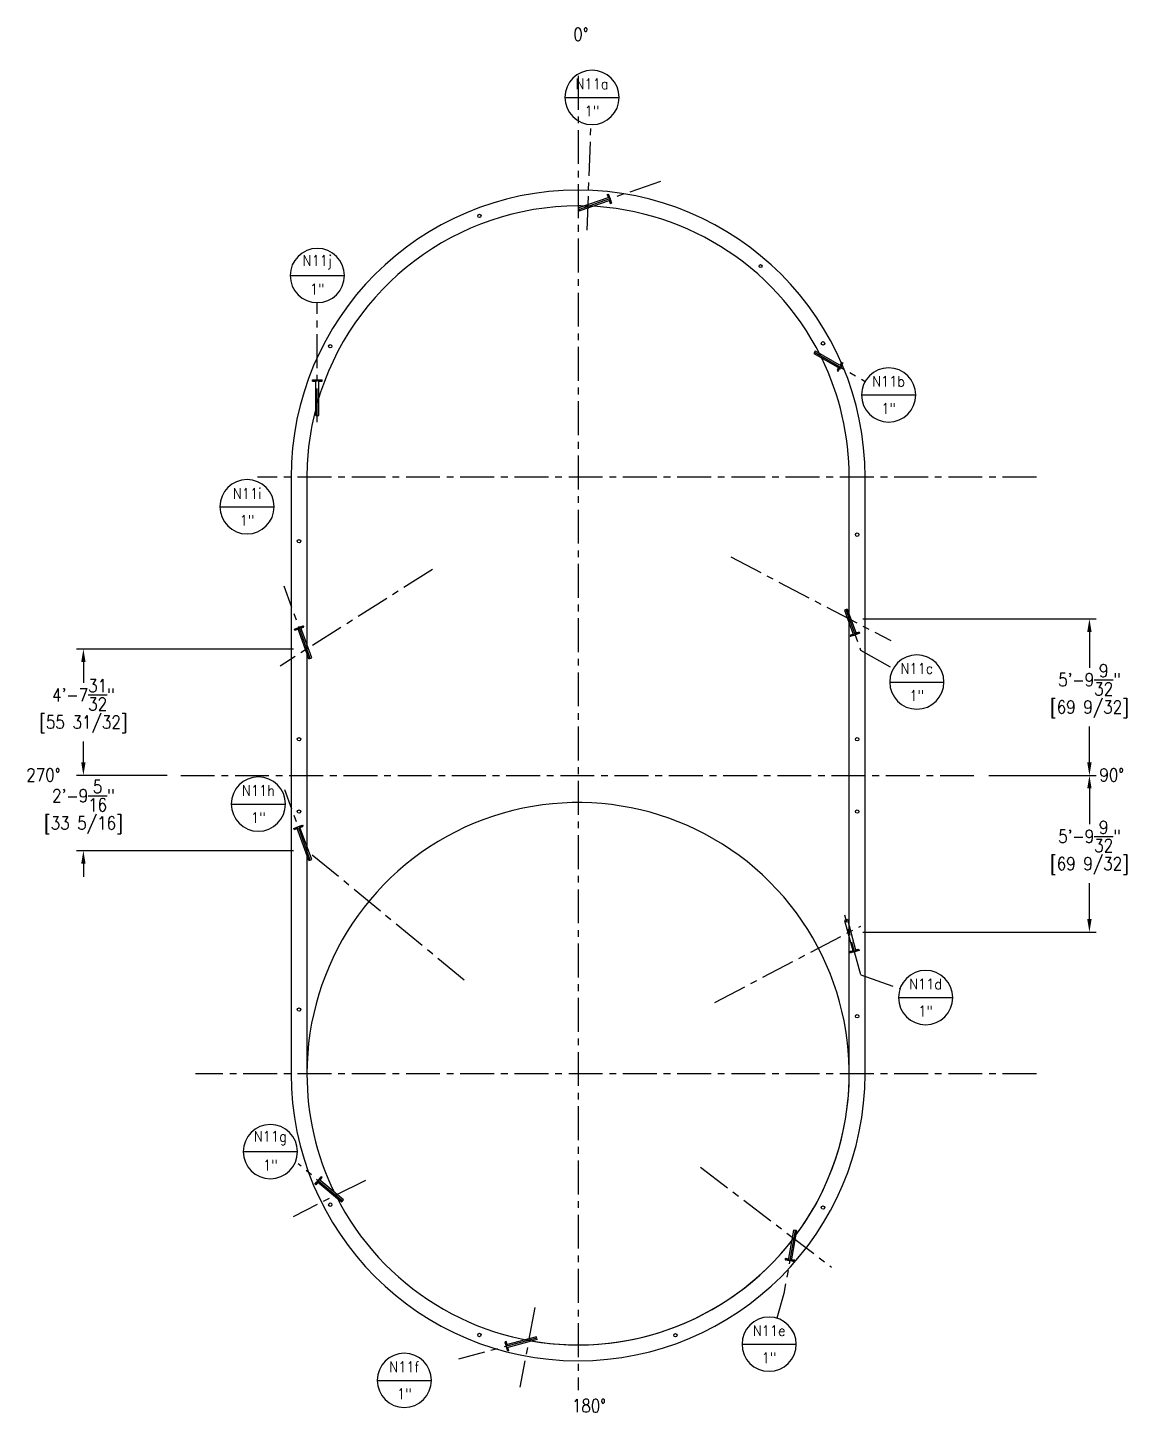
# Model space of a CAD drawing. Extents: x -965 to 2071, y 36 to 900.
# Drawn here: x -965 to -478, y 231 to 843 of the extents above; entities that cross this region are included whole.
import ezdxf
from ezdxf.enums import TextEntityAlignment as Align

# ---------------------------------------------------------------- set-up
doc = ezdxf.new("R2010")
doc.units = 0
doc.header["$LTSCALE"] = 12
doc.header["$MEASUREMENT"] = 0
doc.header["$PDMODE"] = 33
doc.header["$PDSIZE"] = -0.5
doc.linetypes.add('CENTER', pattern=[2, 1.25, -0.25, 0.25, -0.25])
doc.layers.get('0').update_dxf_attribs({"linetype": 'CONTINUOUS'})
doc.layers.get('Defpoints').update_dxf_attribs({"linetype": 'CONTINUOUS'})
for name, color, linetype in [('1 PIPE', 7, 'CONTINUOUS'), ('1-150-RFSO', 14, 'CONTINUOUS'), ('CENTER', 6, 'CENTER'), ('DIM', 1, 'CONTINUOUS'), ('SHELL', 40, 'CONTINUOUS')]:
    doc.layers.add(name, color=color, linetype=linetype)
doc.styles.add('ROMANS', font='ROMANS.shx', dxfattribs={"width": 0.85, "height": 5.76})
doc.styles.get("Standard").update_dxf_attribs({"font": 'sanss___.ttf'})
doc.dimstyles.get("Standard").update_dxf_attribs({"dimtxt": 0.18, "dimasz": 0.18, "dimexe": 0.18, "dimexo": 0.0625, "dimgap": 0.09, "dimtad": 0, "dimtih": 1, "dimtoh": 1, "dimdec": 4, "dimzin": 0, "dimdsep": 46, "dimtxsty": 'Standard', "dimcen": 0.09, "dimadec": 0, "dimazin": 0, "dimtfac": 1, "dimtdec": 4, "dimtofl": 0, "dimtmove": 0, "dimatfit": 3, "dimfxl": 1, "dimtolj": 1, "dimtzin": 0, "dimarcsym": 0})

# ---------------------------------------------------------------- blocks, each defined once
blk = doc.blocks.new('Nozzle Callout')
blk.add_line((0.25, 0), (-0.25, 0))
blk.add_circle((0, 0), 0.25)
at = {"style": 'ROMANS', "width": 0.9}
for tag, p in [('NZ-ID', (0, 0.125)), ('NZ-SZ', (0, -0.125))]:
    blk.add_attdef(tag, text='', height=0.0975, dxfattribs=at).set_placement(p, align=Align.MIDDLE)
blk = doc.blocks.new('*D300')
at = {"layer": 'Defpoints', "color": 0, "transparency": 16777216}
for p in [(-601.04, 581.64), (-494.77, 581.64), (-545.21, 512.36)]:
    blk.add_point(p, dxfattribs=at)
at = {"layer": 'DIM', "color": 0, "lineweight": -2, "transparency": 16777216}
for p, q in [((-595.04, 581.64), (-491.77, 581.64)), ((-494.77, 575.88), (-494.77, 560.03)), ((-494.77, 518.12), (-494.77, 533.97)), ((-539.21, 512.36), (-491.77, 512.36))]:
    blk.add_line(p, q, dxfattribs=at)
at = {"layer": 'DIM', "color": 0, "transparency": 16777216}
for points in [[(-495.73, 575.88), (-493.81, 575.88), (-494.77, 581.64)], [(-495.73, 518.12), (-493.81, 518.12), (-494.77, 512.36)]]:
    blk.add_solid(points, dxfattribs=at)
at = {"layer": 'DIM', "color": 0, "transparency": 16777216, "char_height": 5.76, "attachment_point": 5, "style": 'ROMANS'}
for s, insert in [('\\A1;5\'-9{\\H1x;\\S9/32;}"', (-494.77, 554.68)), ('\\A1;[69 9/32]', (-494.77, 541.65))]:
    blk.add_mtext(s, dxfattribs=dict(at, insert=insert))
blk = doc.blocks.new('*D301')
at = {"layer": 'Defpoints', "color": 0, "transparency": 16777216}
for p in [(-545.21, 512.36), (-601.04, 443.07), (-494.77, 443.07)]:
    blk.add_point(p, dxfattribs=at)
at = {"layer": 'DIM', "color": 0, "lineweight": -2, "transparency": 16777216}
for p, q in [((-539.21, 512.36), (-491.77, 512.36)), ((-494.77, 506.6), (-494.77, 490.74)), ((-494.77, 448.83), (-494.77, 464.69)), ((-595.04, 443.07), (-491.77, 443.07))]:
    blk.add_line(p, q, dxfattribs=at)
at = {"layer": 'DIM', "color": 0, "transparency": 16777216}
for points in [[(-495.73, 506.6), (-493.81, 506.6), (-494.77, 512.36)], [(-495.73, 448.83), (-493.81, 448.83), (-494.77, 443.07)]]:
    blk.add_solid(points, dxfattribs=at)
at = {"layer": 'DIM', "color": 0, "transparency": 16777216, "char_height": 5.76, "attachment_point": 5, "style": 'ROMANS'}
for s, insert in [('\\A1;5\'-9{\\H1x;\\S9/32;}"', (-494.77, 485.39)), ('\\A1;[69 9/32]', (-494.77, 472.37))]:
    blk.add_mtext(s, dxfattribs=dict(at, insert=insert))
blk = doc.blocks.new('*D302')
at = {"layer": 'Defpoints', "color": 0, "transparency": 16777216}
for p in [(-939.96, 568.31), (-841.04, 568.31), (-896.87, 512.36)]:
    blk.add_point(p, dxfattribs=at)
at = {"layer": 'DIM', "color": 0, "lineweight": -2, "transparency": 16777216}
for p, q in [((-847.04, 568.31), (-942.96, 568.31)), ((-939.96, 562.55), (-939.96, 553.36)), ((-939.96, 518.12), (-939.96, 527.31)), ((-902.87, 512.36), (-942.96, 512.36))]:
    blk.add_line(p, q, dxfattribs=at)
at = {"layer": 'DIM', "color": 0, "transparency": 16777216}
for points in [[(-940.92, 562.55), (-939, 562.55), (-939.96, 568.31)], [(-940.92, 518.12), (-939, 518.12), (-939.96, 512.36)]]:
    blk.add_solid(points, dxfattribs=at)
at = {"layer": 'DIM', "color": 0, "transparency": 16777216, "char_height": 5.76, "attachment_point": 5, "style": 'ROMANS'}
for s, insert in [('\\A1;4\'-7{\\H1x;\\S31/32;}"', (-939.96, 548.01)), ('\\A1;[55 31/32]', (-939.96, 534.99))]:
    blk.add_mtext(s, dxfattribs=dict(at, insert=insert))
blk = doc.blocks.new('*D303')
at = {"layer": 'Defpoints', "color": 0, "transparency": 16777216}
for p in [(-896.87, 512.36), (-939.96, 479.05), (-841.04, 479.05)]:
    blk.add_point(p, dxfattribs=at)
at = {"layer": 'DIM', "color": 0, "lineweight": -2, "transparency": 16777216}
for p, q in [((-939.96, 518.12), (-939.96, 523.88)), ((-902.87, 512.36), (-942.96, 512.36)), ((-847.04, 479.05), (-942.96, 479.05)), ((-939.96, 473.29), (-939.96, 467.53))]:
    blk.add_line(p, q, dxfattribs=at)
at = {"layer": 'DIM', "color": 0, "transparency": 16777216}
for points in [[(-940.92, 518.12), (-939, 518.12), (-939.96, 512.36)], [(-940.92, 473.29), (-939, 473.29), (-939.96, 479.05)]]:
    blk.add_solid(points, dxfattribs=at)
at = {"layer": 'DIM', "color": 0, "transparency": 16777216, "char_height": 5.76, "attachment_point": 5, "style": 'ROMANS'}
for s, insert in [('\\A1;2\'-9{\\H1x;\\S5/16;}"', (-939.96, 503.38)), ('\\A1;[33 5/16]', (-939.96, 490.35))]:
    blk.add_mtext(s, dxfattribs=dict(at, insert=insert))

msp = doc.modelspace()

# ---------------------------------------------------------------- linework, layer by layer
at = {"layer": '1 PIPE'}
for p, q in [((-720.959786, 763.484029), (-707.283275, 768.193229)), ((-720.531664, 762.240672), (-706.855153, 766.949872)), ((-707.283275, 768.193229), (-706.855153, 766.949872)), ((-720.959786, 763.484029), (-720.531664, 762.240672)), ((-616.095588, 700.249188), (-616.753088, 699.110365)), ((-616.753088, 699.110365), (-605.332546, 692.516712)), ((-616.095588, 700.249188), (-604.675046, 693.655535)), ((-604.675046, 693.655535), (-605.332546, 692.516712)), ((-837.117252, 671.625991), (-837.117252, 687.317457)), ((-837.117252, 687.317457), (-835.802252, 687.317457)), ((-835.802252, 671.625991), (-835.802252, 687.317457)), ((-837.117252, 671.625991), (-835.802252, 671.625991)), ((-601.924632, 585.991093), (-603.160328, 585.541337)), ((-603.160328, 585.541337), (-599.113932, 574.423957)), ((-601.924632, 585.991093), (-597.878236, 574.873713)), ((-845.120661, 577.602195), (-843.884965, 578.051952)), ((-840.155087, 563.959391), (-845.120661, 577.602195)), ((-838.919391, 564.409148), (-843.884965, 578.051952)), ((-597.878236, 574.873713), (-599.113932, 574.423957)), ((-840.155087, 563.959391), (-838.919391, 564.409148)), ((-845.503425, 489.388812), (-844.267729, 489.838568)), ((-840.155087, 474.694372), (-845.503425, 489.388812)), ((-838.919391, 475.144128), (-844.267729, 489.838568)), ((-840.155087, 474.694372), (-838.919391, 475.144128)), ((-601.831031, 448.566811), (-603.101223, 448.226464)), ((-603.101223, 448.226464), (-599.36176, 434.270599)), ((-601.831031, 448.566811), (-598.091568, 434.610946)), ((-598.091568, 434.610946), (-599.36176, 434.270599)), ((-836.486248, 332.56746), (-835.640982, 333.574809)), ((-825.668968, 323.490685), (-836.486248, 332.56746)), ((-824.823703, 324.498033), (-835.640982, 333.574809)), ((-825.668968, 323.490685), (-824.823703, 324.498033)), ((-625.669183, 311.167398), (-628.01709, 297.851752)), ((-624.374161, 310.939051), (-626.722068, 297.623405)), ((-624.374161, 310.939051), (-625.669183, 311.167398)), ((-626.722068, 297.623405), (-628.01709, 297.851752)), ((-739.476212, 263.966823), (-752.861325, 260.380293)), ((-739.135865, 262.69663), (-739.476212, 263.966823)), ((-752.520978, 259.1101), (-752.861325, 260.380293)), ((-739.135865, 262.69663), (-752.520978, 259.1101))]:
    msp.add_line(p, q, dxfattribs=at)
at = {"layer": '1-150-RFSO'}
for p, q in [((-708.174711, 769.438341), (-707.701951, 769.601125)), ((-708.174711, 769.438341), (-707.798273, 768.345086)), ((-707.620559, 769.364746), (-708.093319, 769.201962)), ((-707.417079, 768.773797), (-707.889839, 768.611013)), ((-707.857367, 768.324738), (-707.798273, 768.345086)), ((-707.857367, 768.324738), (-707.756034, 768.030445)), ((-707.172411, 768.255199), (-707.76336, 768.051719)), ((-707.701951, 769.601125), (-707.335687, 768.537417)), ((-707.335687, 768.537417), (-707.276592, 768.557765)), ((-707.327912, 766.787088), (-707.226579, 766.492795)), ((-706.729638, 766.969294), (-707.320587, 766.765814)), ((-707.276592, 768.557765), (-706.625456, 766.666728)), ((-707.226579, 766.492795), (-707.167484, 766.513143)), ((-707.167484, 766.513143), (-706.791046, 765.419887)), ((-706.603159, 766.41), (-707.075918, 766.247216)), ((-706.684551, 766.64638), (-706.625456, 766.666728)), ((-706.684551, 766.64638), (-706.318287, 765.582672)), ((-706.399679, 765.819051), (-706.872438, 765.656267)), ((-706.791046, 765.419887), (-706.318287, 765.582672)), ((-605.867057, 692.465911), (-606.445182, 691.464569)), ((-605.765559, 692.766712), (-605.921184, 692.497161)), ((-605.921184, 692.497161), (-605.867057, 692.465911)), ((-605.235543, 692.434726), (-605.776809, 692.747226)), ((-604.395543, 693.889649), (-605.395543, 692.157598)), ((-604.952434, 694.175086), (-605.108059, 693.905535)), ((-604.555543, 693.612521), (-605.096809, 693.925021)), ((-604.952434, 694.175086), (-604.898307, 694.143836)), ((-604.320182, 695.145177), (-604.898307, 694.143836)), ((-604.324669, 694.137405), (-604.757682, 694.387405)), ((-603.887169, 694.895177), (-604.449669, 693.920899)), ((-604.449669, 693.920899), (-604.395543, 693.889649)), ((-604.012169, 694.678671), (-604.445182, 694.928671)), ((-604.320182, 695.145177), (-603.887169, 694.895177)), ((-838.584752, 687.379957), (-837.459752, 687.379957)), ((-838.584752, 686.879957), (-838.584752, 687.379957)), ((-838.584752, 686.879957), (-837.428502, 686.879957)), ((-838.334752, 687.379957), (-838.334752, 686.879957)), ((-837.709752, 687.379957), (-837.709752, 686.879957)), ((-837.459752, 687.442457), (-835.459752, 687.442457)), ((-837.459752, 687.379957), (-837.459752, 687.442457)), ((-837.428502, 686.817457), (-837.428502, 686.879957)), ((-837.428502, 686.817457), (-837.117252, 686.817457)), ((-837.139752, 687.442457), (-837.139752, 686.817457)), ((-835.802252, 686.817457), (-835.491002, 686.817457)), ((-835.779752, 687.442457), (-835.779752, 686.817457)), ((-835.491002, 686.817457), (-835.491002, 686.879957)), ((-835.491002, 686.879957), (-834.334752, 686.879957)), ((-835.459752, 687.379957), (-835.459752, 687.442457)), ((-835.459752, 687.379957), (-834.334752, 687.379957)), ((-835.209752, 687.379957), (-835.209752, 686.879957)), ((-834.584752, 687.379957), (-834.584752, 686.879957)), ((-834.334752, 686.879957), (-834.334752, 687.379957)), ((-606.445182, 691.464569), (-606.012169, 691.214569)), ((-605.887169, 691.431076), (-606.320182, 691.681076)), ((-605.449669, 692.188848), (-606.012169, 691.214569)), ((-605.574669, 691.972342), (-606.007682, 692.222342)), ((-605.449669, 692.188848), (-605.395543, 692.157598)), ((-846.521036, 577.159011), (-845.463882, 577.543784)), ((-846.350026, 576.689165), (-846.521036, 577.159011)), ((-846.350026, 576.689165), (-845.263507, 577.084626)), ((-846.286113, 577.244516), (-846.115103, 576.77467)), ((-845.698805, 577.458279), (-845.527795, 576.988433)), ((-845.485258, 577.602515), (-843.605873, 578.286555)), ((-845.463882, 577.543784), (-845.485258, 577.602515)), ((-845.24213, 577.025895), (-845.263507, 577.084626)), ((-845.24213, 577.025895), (-844.949651, 577.132349)), ((-845.184557, 577.711961), (-844.970794, 577.124653)), ((-843.906575, 578.177109), (-843.692812, 577.589801)), ((-843.713955, 577.582105), (-843.421476, 577.688559)), ((-843.584497, 578.227824), (-843.605873, 578.286555)), ((-843.584497, 578.227824), (-842.527343, 578.612597)), ((-843.442852, 577.74729), (-842.356333, 578.142751)), ((-843.421476, 577.688559), (-843.442852, 577.74729)), ((-843.349574, 578.313329), (-843.178564, 577.843483)), ((-842.762266, 578.527092), (-842.591256, 578.057246)), ((-842.356333, 578.142751), (-842.527343, 578.612597)), ((-599.556045, 574.728619), (-600.642565, 574.333158)), ((-600.642565, 574.333158), (-600.471555, 573.863311)), ((-599.414401, 574.248084), (-600.471555, 573.863311)), ((-600.236632, 573.948816), (-600.407642, 574.418663)), ((-599.649324, 574.162579), (-599.820334, 574.632425)), ((-599.284942, 574.893803), (-599.577422, 574.787349)), ((-599.577422, 574.787349), (-599.556045, 574.728619)), ((-599.414401, 574.248084), (-599.393024, 574.189353)), ((-597.513639, 574.873394), (-599.393024, 574.189353)), ((-599.092323, 574.2988), (-599.306085, 574.886108)), ((-597.756767, 575.450013), (-598.049247, 575.34356)), ((-597.814341, 574.763947), (-598.028103, 575.351255)), ((-597.756767, 575.450013), (-597.735391, 575.391283)), ((-596.648871, 575.786743), (-597.735391, 575.391283)), ((-596.477861, 575.316897), (-597.535016, 574.932124)), ((-597.535016, 574.932124), (-597.513639, 574.873394)), ((-597.300092, 575.017629), (-597.471102, 575.487476)), ((-596.712784, 575.231392), (-596.883795, 575.701238)), ((-596.648871, 575.786743), (-596.477861, 575.316897)), ((-843.967261, 490.014441), (-842.910107, 490.399214)), ((-843.14503, 490.313708), (-842.97402, 489.843862)), ((-842.739097, 489.929367), (-842.910107, 490.399214)), ((-846.9038, 488.945628), (-845.846646, 489.330401)), ((-846.73279, 488.475782), (-846.9038, 488.945628)), ((-846.73279, 488.475782), (-845.646271, 488.871242)), ((-846.668877, 489.031133), (-846.497867, 488.561287)), ((-846.081569, 489.244896), (-845.910559, 488.775049)), ((-845.868022, 489.389131), (-843.988637, 490.073172)), ((-845.846646, 489.330401), (-845.868022, 489.389131)), ((-845.624894, 488.812512), (-845.646271, 488.871242)), ((-845.624894, 488.812512), (-845.332415, 488.918965)), ((-845.567321, 489.498578), (-845.353558, 488.91127)), ((-844.289339, 489.963725), (-844.075576, 489.376417)), ((-844.096719, 489.368722), (-843.80424, 489.475176)), ((-843.967261, 490.014441), (-843.988637, 490.073172)), ((-843.825616, 489.533906), (-842.739097, 489.929367)), ((-843.80424, 489.475176), (-843.825616, 489.533906)), ((-843.732338, 490.099946), (-843.561328, 489.6301)), ((-597.920333, 435.174466), (-598.220977, 435.093909)), ((-598.037482, 434.496028), (-598.199244, 435.099732)), ((-597.920333, 435.174466), (-597.904157, 435.114096)), ((-596.787305, 435.413355), (-597.904157, 435.114096)), ((-597.503081, 434.703926), (-597.63249, 435.186889)), ((-596.899377, 434.865688), (-597.028786, 435.34865)), ((-596.787305, 435.413355), (-596.657895, 434.930392)), ((-599.775638, 434.612634), (-600.89249, 434.313374)), ((-600.89249, 434.313374), (-600.76308, 433.830411)), ((-599.676414, 434.121583), (-600.76308, 433.830411)), ((-600.521599, 433.895116), (-600.651008, 434.378079)), ((-599.917895, 434.056878), (-600.047305, 434.539841)), ((-599.49117, 434.753562), (-599.791814, 434.673004)), ((-599.791814, 434.673004), (-599.775638, 434.612634)), ((-599.676414, 434.121583), (-599.660237, 434.061212)), ((-597.728386, 434.578851), (-599.660237, 434.061212)), ((-599.351141, 434.144035), (-599.512903, 434.747738)), ((-596.657895, 434.930392), (-597.744562, 434.639221)), ((-597.744562, 434.639221), (-597.728386, 434.578851)), ((-837.477417, 331.483464), (-836.75428, 332.345264)), ((-837.094394, 331.16207), (-837.477417, 331.483464)), ((-837.31672, 331.674975), (-836.933697, 331.353581)), ((-837.094394, 331.16207), (-836.351171, 332.047809)), ((-836.914977, 332.153753), (-836.531955, 331.832359)), ((-836.802158, 332.385438), (-835.516583, 333.917527)), ((-836.75428, 332.345264), (-836.802158, 332.385438)), ((-836.596466, 332.630573), (-836.117688, 332.22883)), ((-836.303293, 332.007635), (-836.351171, 332.047809)), ((-836.303293, 332.007635), (-836.103226, 332.246066)), ((-835.722275, 333.672393), (-835.243497, 333.270651)), ((-835.468705, 333.877353), (-835.516583, 333.917527)), ((-835.468705, 333.877353), (-834.745569, 334.739153)), ((-835.308008, 334.068864), (-834.924986, 333.74747)), ((-835.25796, 333.253415), (-835.057892, 333.491846)), ((-835.10577, 333.53202), (-834.362547, 334.417759)), ((-835.057892, 333.491846), (-835.10577, 333.53202)), ((-834.906266, 334.547642), (-834.523244, 334.226248)), ((-834.362547, 334.417759), (-834.745569, 334.739153)), ((-629.386325, 298.537434), (-629.473149, 298.045031)), ((-628.36524, 297.849676), (-629.473149, 298.045031)), ((-628.247641, 298.336654), (-629.386325, 298.537434)), ((-629.226947, 298.001619), (-629.140123, 298.494022)), ((-628.611442, 297.893088), (-628.524618, 298.385492)), ((-628.36524, 297.849676), (-628.376093, 297.788126)), ((-626.406478, 297.44083), (-628.376093, 297.788126)), ((-628.236788, 298.398204), (-628.247641, 298.336654)), ((-627.930266, 298.344156), (-628.236788, 298.398204)), ((-628.060955, 297.732558), (-627.952424, 298.348063)), ((-626.721616, 297.496397), (-626.613086, 298.111902)), ((-626.328723, 298.061761), (-626.635244, 298.115809)), ((-626.395625, 297.50238), (-626.406478, 297.44083)), ((-625.287716, 297.307026), (-626.395625, 297.50238)), ((-626.328723, 298.061761), (-626.339576, 298.00021)), ((-625.200892, 297.79943), (-626.339576, 298.00021)), ((-626.149423, 297.458968), (-626.062599, 297.951372)), ((-625.533918, 297.350438), (-625.447094, 297.842842)), ((-625.200892, 297.79943), (-625.287716, 297.307026)), ((-752.818549, 261.911022), (-753.301512, 261.781613)), ((-753.010341, 260.694946), (-753.301512, 261.781613)), ((-753.236808, 261.540131), (-752.753845, 261.669541)), ((-753.075046, 260.936428), (-752.592083, 261.065837)), ((-753.010341, 260.694946), (-753.070711, 260.67877)), ((-752.553073, 258.746918), (-753.070711, 260.67877)), ((-752.987889, 260.369674), (-752.384186, 260.531436)), ((-752.51929, 260.794171), (-752.818549, 261.911022)), ((-752.635895, 259.056015), (-752.032192, 259.217776)), ((-752.492703, 258.763095), (-752.553073, 258.746918)), ((-752.45892, 260.810347), (-752.51929, 260.794171)), ((-752.201531, 257.676428), (-752.492703, 258.763095)), ((-752.378362, 260.509702), (-752.45892, 260.810347)), ((-752.427998, 258.521613), (-751.945035, 258.651023)), ((-752.266236, 257.917909), (-751.783273, 258.047319)), ((-751.718569, 257.805837), (-752.201531, 257.676428)), ((-751.957458, 258.938865), (-752.038015, 259.23951)), ((-751.957458, 258.938865), (-752.017828, 258.922689)), ((-751.718569, 257.805837), (-752.017828, 258.922689))]:
    msp.add_line(p, q, dxfattribs=at)
at = {"layer": 'CENTER'}
for p, q in [((-721.039859, 821.962288), (-721.039859, 240.374789)), ((-717.030005, 753.709852), (-715.31828, 800.390866)), ((-720.745725, 762.86235), (-684.438066, 775.36408)), ((-707.284327, 769.150014), (-708.226071, 768.825745)), ((-706.266926, 766.195268), (-707.208671, 765.870999)), ((-836.459752, 668.643302), (-836.459752, 721.578479)), ((-616.424338, 699.679777), (-594.035684, 686.753681)), ((-603.953641, 694.284036), (-604.81621, 694.78204)), ((-838.022252, 687.627961), (-838.022252, 686.631953)), ((-834.897252, 687.627961), (-834.897252, 686.631953)), ((-605.516141, 691.577707), (-606.37871, 692.075711)), ((-518.195802, 644.355767), (-862.910895, 644.355767)), ((-653.482874, 609.047126), (-582.660244, 572.031698)), ((-785.427935, 603.553536), (-852.928473, 560.778962)), ((-839.537239, 564.18427), (-851.149024, 596.087386)), ((-602.54248, 585.766215), (-596.014472, 567.83066)), ((-846.077282, 577.584446), (-845.736627, 576.648503)), ((-843.140742, 578.653259), (-842.800087, 577.717316)), ((-599.858155, 573.82265), (-600.19881, 574.758592)), ((-596.921616, 574.891463), (-597.262271, 575.827405)), ((-596.014472, 567.83066), (-581.577315, 559.620592)), ((-896.866304, 512.355767), (-545.213415, 512.355767)), ((-839.537239, 474.91925), (-850.830912, 505.948362)), ((-843.523506, 490.439875), (-843.182851, 489.503933)), ((-846.460046, 489.371062), (-846.119391, 488.43512)), ((-771.4777, 421.837486), (-841.039859, 479.047666)), ((-595.957174, 424.104894), (-603.03961, 450.536906)), ((-660.599255, 411.945032), (-595.974887, 445.720941)), ((-597.13704, 434.545253), (-597.394826, 435.507323)), ((-600.155559, 433.736443), (-600.413345, 434.698514)), ((-595.957174, 424.104894), (-578.593609, 418.037754)), ((-518.195802, 380.355767), (-890.298326, 380.355767)), ((-825.246336, 323.994359), (-844.907408, 340.491958)), ((-666.820562, 338.988918), (-608.848146, 294.758613)), ((-815.096621, 333.187899), (-847.183334, 317.096957)), ((-837.305831, 332.073778), (-836.542844, 331.433556)), ((-835.29712, 334.467667), (-834.534133, 333.827445)), ((-625.021672, 311.053225), (-629.945744, 283.127425)), ((-628.96226, 297.703117), (-628.789305, 298.683994)), ((-625.884736, 297.160466), (-625.711781, 298.141343)), ((-629.945744, 283.127425), (-633.138044, 272.209895)), ((-740.217541, 276.897085), (-746.759854, 241.602983)), ((-739.306039, 263.331727), (-774.02764, 254.028102)), ((-753.395481, 261.174091), (-752.43341, 261.431877)), ((-752.586671, 258.155573), (-751.6246, 258.413359))]:
    msp.add_line(p, q, dxfattribs=at)
at = {"layer": 'SHELL'}
for p, q in [((-848.039859, 644.355767), (-848.039859, 380.355767)), ((-594.039859, 380.355767), (-594.039859, 644.355767))]:
    msp.add_line(p, q, dxfattribs=at)
for points in [[(-721.039859, 764.355767, 0.3351731301), (-836.459752, 677.192457)], [(-716.64259, 764.275173, 0.0091632862), (-721.039859, 764.355767)], [(-613.772303, 698.148623, 0.2837587229), (-721.039859, 764.355767)], [(-624.764718, 308.724089, 0.16129479), (-601.039859, 380.355767), (-601.039859, 644.355767, 0.1142292961), (-613.245649, 697.085344)], [(-837.117252, 674.786652, 0.0641855539), (-841.039859, 644.355767), (-841.039859, 380.355767, 0.1132890424), (-829.029109, 328.026788, 0.1132890424)], [(-721.039859, 260.355767, 2.4142135624), (-841.039859, 380.355767)], [(-828.307415, 326.56291, 0.2837587229), (-721.039859, 260.355767)], [(-721.039859, 260.355767, 0.233894402), (-625.636345, 307.567241)], [(-742.911153, 262.365739, 0.0458534092), (-721.039859, 260.355767, 0.0032253252)]]:
    msp.add_lwpolyline(points, format="xyb", dxfattribs=at)
for centre, radius in [((-764.696109, 759.949517), 0.75), ((-640.270797, 737.783172), 0.625), ((-830.696109, 702.293267), 0.75), ((-612.664859, 703.574517), 0.75), ((-597.539859, 618.918267), 0.75), ((-844.539859, 615.980767), 0.75), ((-844.539859, 528.355767), 0.75), ((-597.539859, 528.355767), 0.75), ((-844.539859, 496.355767), 0.75), ((-597.539859, 496.355767), 0.75), ((-844.539859, 408.730767), 0.75), ((-597.539859, 405.793267), 0.75), ((-830.699264, 322.420106), 0.75), ((-612.664859, 321.137017), 0.75), ((-764.696574, 264.766232), 0.75), ((-677.977359, 264.637017), 0.75)]:
    msp.add_circle(centre, radius, dxfattribs=at)
for centre, start, end in [((-721.039859, 644.355767), 0, 180), ((-721.039859, 380.355767), 180, 0)]:
    msp.add_arc(centre, 127, start, end, dxfattribs=at)

# ---------------------------------------------------------------- block references
at = {"layer": 'DIM'}
ref = msp.add_blockref('Nozzle Callout', (-714.878553, 812.382807), dxfattribs=dict(at, xscale=-48, yscale=48, zscale=48))
ref.add_attrib('NZ-ID', 'N11a', dxfattribs={"layer": '0', "height": 4.68, "style": 'ROMANS', "width": 0.9}).set_placement((-714.878553, 818.382807), align=Align.MIDDLE)
ref.add_attrib('NZ-SZ', '1"', dxfattribs={"layer": '0', "height": 4.68, "style": 'ROMANS', "width": 0.9}).set_placement((-714.878553, 806.382807), align=Align.MIDDLE)
ref = msp.add_blockref('Nozzle Callout', (-836.459752, 733.578479), dxfattribs=dict(at, xscale=-48, yscale=48, zscale=48))
ref.add_attrib('NZ-ID', 'N11j', dxfattribs={"layer": '0', "height": 4.68, "style": 'ROMANS', "width": 0.9}).set_placement((-836.459752, 739.578479), align=Align.MIDDLE)
ref.add_attrib('NZ-SZ', '1"', dxfattribs={"layer": '0', "height": 4.68, "style": 'ROMANS', "width": 0.9}).set_placement((-836.459752, 727.578479), align=Align.MIDDLE)
ref = msp.add_blockref('Nozzle Callout', (-583.643379, 680.753681), dxfattribs=dict(at, xscale=-48, yscale=48, zscale=48))
ref.add_attrib('NZ-ID', 'N11b', dxfattribs={"layer": '0', "height": 4.68, "style": 'ROMANS', "width": 0.9}).set_placement((-583.643379, 686.753681), align=Align.MIDDLE)
ref.add_attrib('NZ-SZ', '1"', dxfattribs={"layer": '0', "height": 4.68, "style": 'ROMANS', "width": 0.9}).set_placement((-583.643379, 674.753681), align=Align.MIDDLE)
ref = msp.add_blockref('Nozzle Callout', (-867.512982, 631.246943), dxfattribs=dict(at, xscale=-48, yscale=48, zscale=48))
ref.add_attrib('NZ-ID', 'N11i', dxfattribs={"layer": '0', "height": 4.68, "style": 'ROMANS', "width": 0.9}).set_placement((-867.512982, 637.246943), align=Align.MIDDLE)
ref.add_attrib('NZ-SZ', '1"', dxfattribs={"layer": '0', "height": 4.68, "style": 'ROMANS', "width": 0.9}).set_placement((-867.512982, 625.246943), align=Align.MIDDLE)
ref = msp.add_blockref('Nozzle Callout', (-571.146053, 553.68858), dxfattribs=dict(at, xscale=-48, yscale=48, zscale=48))
ref.add_attrib('NZ-ID', 'N11c', dxfattribs={"layer": '0', "height": 4.68, "style": 'ROMANS', "width": 0.9}).set_placement((-571.146053, 559.68858), align=Align.MIDDLE)
ref.add_attrib('NZ-SZ', '1"', dxfattribs={"layer": '0', "height": 4.68, "style": 'ROMANS', "width": 0.9}).set_placement((-571.146053, 547.68858), align=Align.MIDDLE)
ref = msp.add_blockref('Nozzle Callout', (-862.508865, 499.679839), dxfattribs=dict(at, xscale=-48, yscale=48, zscale=48))
ref.add_attrib('NZ-ID', 'N11h', dxfattribs={"layer": '0', "height": 4.68, "style": 'ROMANS', "width": 0.9}).set_placement((-862.508865, 505.679839), align=Align.MIDDLE)
ref.add_attrib('NZ-SZ', '1"', dxfattribs={"layer": '0', "height": 4.68, "style": 'ROMANS', "width": 0.9}).set_placement((-862.508865, 493.679839), align=Align.MIDDLE)
ref = msp.add_blockref('Nozzle Callout', (-567.265254, 414.079424), dxfattribs=dict(at, xscale=-48, yscale=48, zscale=48))
ref.add_attrib('NZ-ID', 'N11d', dxfattribs={"layer": '0', "height": 4.68, "style": 'ROMANS', "width": 0.9}).set_placement((-567.265254, 420.079424), align=Align.MIDDLE)
ref.add_attrib('NZ-SZ', '1"', dxfattribs={"layer": '0', "height": 4.68, "style": 'ROMANS', "width": 0.9}).set_placement((-567.265254, 408.079424), align=Align.MIDDLE)
ref = msp.add_blockref('Nozzle Callout', (-857.222307, 345.893383), dxfattribs=dict(at, xscale=-48, yscale=48, zscale=48))
ref.add_attrib('NZ-ID', 'N11g', dxfattribs={"layer": '0', "height": 4.68, "style": 'ROMANS', "width": 0.9}).set_placement((-857.222307, 351.893383), align=Align.MIDDLE)
ref.add_attrib('NZ-SZ', '1"', dxfattribs={"layer": '0', "height": 4.68, "style": 'ROMANS', "width": 0.9}).set_placement((-857.222307, 339.893383), align=Align.MIDDLE)
ref = msp.add_blockref('Nozzle Callout', (-636.505842, 260.692172), dxfattribs=dict(at, xscale=-48, yscale=48, zscale=48))
ref.add_attrib('NZ-ID', 'N11e', dxfattribs={"layer": '0', "height": 4.68, "style": 'ROMANS', "width": 0.9}).set_placement((-636.505842, 266.692172), align=Align.MIDDLE)
ref.add_attrib('NZ-SZ', '1"', dxfattribs={"layer": '0', "height": 4.68, "style": 'ROMANS', "width": 0.9}).set_placement((-636.505842, 254.692172), align=Align.MIDDLE)
ref = msp.add_blockref('Nozzle Callout', (-797.934742, 244.688189), dxfattribs=dict(at, xscale=-48, yscale=48, zscale=48))
ref.add_attrib('NZ-ID', 'N11f', dxfattribs={"layer": '0', "height": 4.68, "style": 'ROMANS', "width": 0.9}).set_placement((-797.934742, 250.688189), align=Align.MIDDLE)
ref.add_attrib('NZ-SZ', '1"', dxfattribs={"layer": '0', "height": 4.68, "style": 'ROMANS', "width": 0.9}).set_placement((-797.934742, 238.688189), align=Align.MIDDLE)

# ---------------------------------------------------------------- texts
at = {"layer": 'DIM', "style": 'ROMANS', "width": 0.85}
for s, p in [('0%%D', (-719.790063, 840.357267)), ('270%%D', (-957.680921, 512.601451)), ('90%%D', (-484.891958, 512.601451)), ('180%%D', (-716.255789, 233.425785))]:
    msp.add_text(s, height=5.76, dxfattribs=at).set_placement(p, align=Align.MIDDLE_CENTER)

# ---------------------------------------------------------------- dimensions: what is measured, and where the dimension line sits
at = {"layer": 'DIM'}
for base, p1, p2, picture, middle in [((-494.765848, 581.637799), (-545.213415, 512.355767), (-601.039859, 581.637799), '*D300', (-494.765848, 546.996783)), ((-939.959474, 568.312686), (-896.866304, 512.355767), (-841.039859, 568.312686), '*D302', (-939.959474, 540.334226)), ((-939.959474, 479.047666), (-896.866304, 512.355767), (-841.039859, 479.047666), '*D303', (-939.959474, 495.701716)), ((-494.765848, 443.073734), (-545.213415, 512.355767), (-601.039859, 443.073734), '*D301', (-494.765848, 477.71475))]:
    dim = msp.add_linear_dim(base=base, p1=p1, p2=p2, angle=90, dimstyle='Standard', override={"dimscale": 48, "dimtxt": 5.76, "dimasz": 0.12, "dimexe": 0.0625, "dimexo": 0.125, "dimgap": 0.02, "dimdec": 5, "dimzin": 3, "dimlunit": 4, "dimpost": '\\X', "dimtxsty": 'ROMANS', "dimcen": 0}, dxfattribs=at)
    dim.commit()
    dim.dimension.update_dxf_attribs({"geometry": picture, "text_midpoint": middle})

doc.saveas('drawing.dxf')
